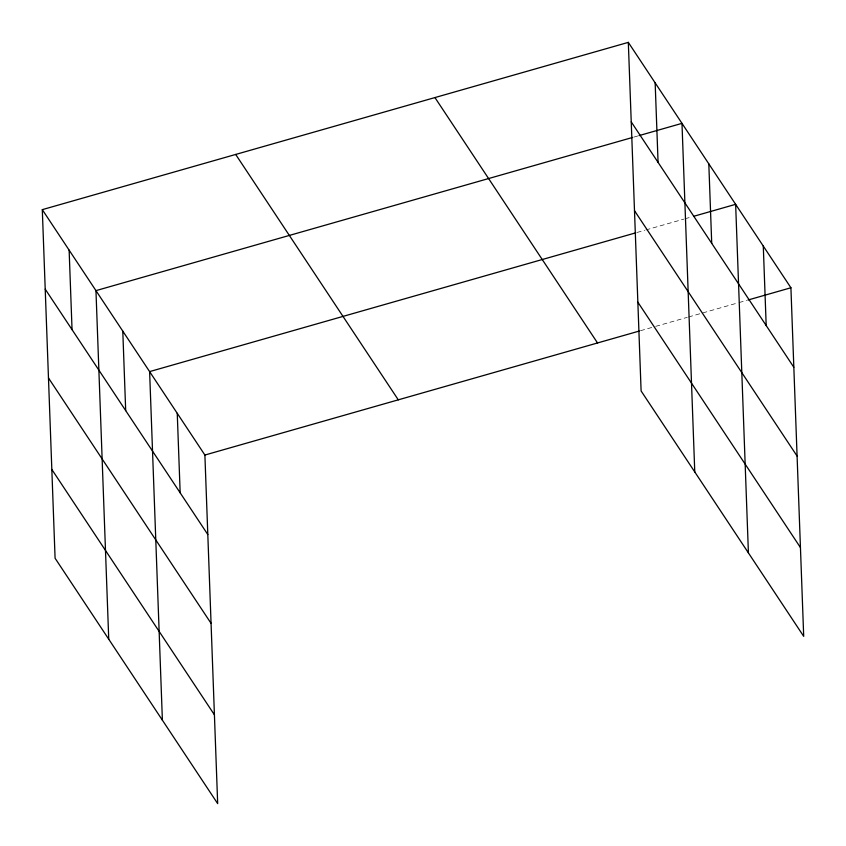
<?xml version="1.0" encoding="UTF-8"?>
<svg xmlns="http://www.w3.org/2000/svg" width="846" height="846" viewBox="0 0 846 846"><rect width="100%" height="100%" fill="white"/><g stroke="black" fill="none" stroke-linecap="round" stroke-linejoin="round"><path stroke-width="0.63" stroke-dasharray="4.23 3.17" d="M633.95 137.063L637.747 135.984M637.049 232.47L644.631 230.313M645.889 229.943L683.811 219.125M685.08 218.765L691.394 216.957M640.507 330.701L654.413 326.725M655.671 326.366L687.269 317.345M688.538 316.986L737.828 302.91M739.097 302.551L746.68 300.393"/><path stroke-width="1.27" d="M42.3 209.649L204.891 455.042L217.676 803.626L55.085 558.233L42.3 209.649L628.324 42.374L790.915 287.767L803.7 636.351L641.109 390.958L628.324 42.374M632.681 137.422L95.958 290.633L108.743 639.216M639.005 135.624L681.982 123.357L694.767 471.941M635.78 232.83L149.615 371.606L162.39 720.189M693.921 216.238L735.639 204.33L748.414 552.914M204.891 455.042L639.238 331.061M747.938 300.034L790.915 287.767M631.243 121.887L793.834 367.27M634.5 210.686L797.091 456.068M637.852 302.17L800.443 547.552M434.939 97.576L597.53 342.958M235.685 154.448L398.286 399.841M45.219 289.163L207.809 534.545M48.476 377.961L211.066 623.343M51.828 469.445L214.419 714.828M763.282 246.049L766.19 325.562M708.811 163.838L711.719 243.352M655.153 82.866L658.072 162.379M177.248 413.324L180.166 492.837M122.786 331.114L125.694 410.627M69.129 250.141L72.047 329.654"/></g></svg>
